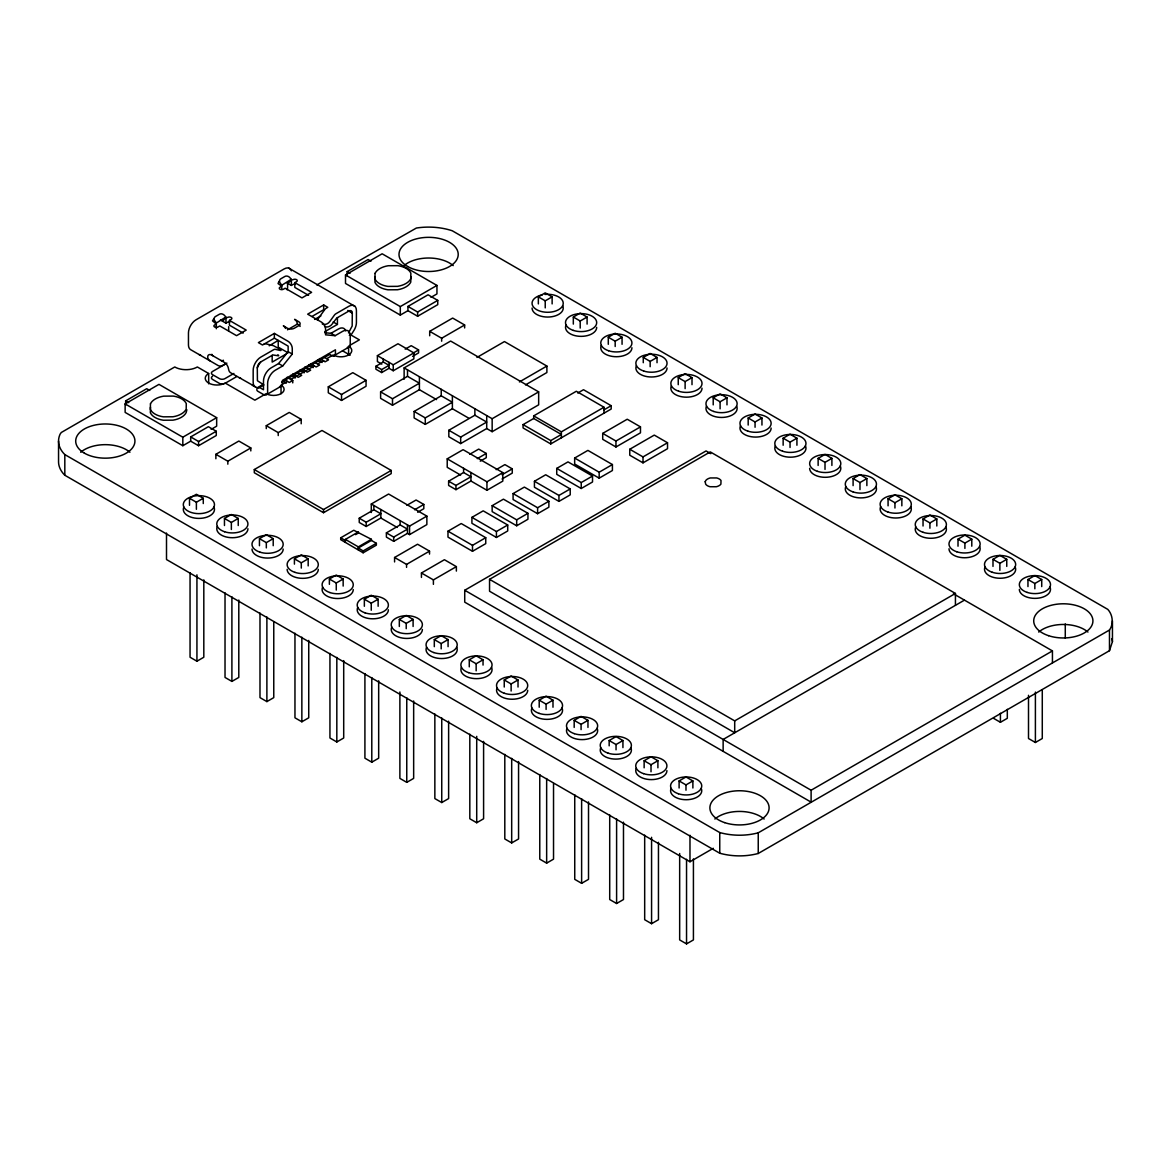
<?xml version="1.0" encoding="UTF-8"?>
<svg xmlns="http://www.w3.org/2000/svg" width="1171" height="1171" viewBox="0 0 1171 1171"><rect width="100%" height="100%" fill="white"/><g stroke="black" fill="none" stroke-linecap="round" stroke-linejoin="round"><path stroke-width="1.5" d="M166.502 533.054L166.502 559.548L689.982 861.768L713.315 848.302M689.982 861.768L689.982 835.274M1065.273 638.034L1065.273 623.909M316.814 284.963L416.364 228.038A47.308 27.314 0 0 1 452.269 230.775L1107.781 609.374C1112.86 614.819 1113.811 623.894 1109.479 630.027L758.237 832.815C745.722 836.123 732.241 835.977 719.755 832.566L64.815 454.582A46.767 27.006 0 0 1 60.145 434.09L61.287 432.494L174.757 366.977A15.984 9.236 0 0 0 197.372 366.977L208.672 373.505L208.672 383.839M1112.45 620.879L1112.45 641.547L1109.479 650.695L758.237 853.483C745.722 856.791 732.241 856.645 719.755 853.235L64.815 475.25A46.767 27.006 0 0 1 58.55 461.74L58.55 441.072M150.459 407.186L150.356 412.734A18.048 10.422 0 0 0 163.34 420.228L172.942 420.169A19.043 10.993 0 0 0 186.189 412.529L186.862 409.748M375.042 276.78L374.954 282.313A18.048 10.422 0 0 0 387.923 289.808L397.525 289.749A19.043 10.993 0 0 0 410.772 282.109L410.86 276.561M348.504 332.93L352.178 326.006L352.295 313.052A4.874 2.81 -60 0 0 348.856 311.062L336.736 318.058L332.096 324.133A5.84 4.699 -43 0 1 324.587 326.431M215.566 323.533L225.827 317.063L224.642 315.584A3.894 3.074 35.1 0 0 219.504 314.209L215.376 316.58A3.894 3.074 35.1 0 0 215.01 321.147L216.196 322.625M225.827 317.063L224.012 319.668A5.84 3.367 60 0 1 221.846 320.517M280.967 285.768L291.228 279.298L290.042 277.82A3.894 3.074 35.1 0 0 284.904 276.444L280.777 278.83A3.894 3.074 35.1 0 0 280.411 283.382L281.596 284.875M291.228 279.298L289.398 281.904A5.84 3.367 60 0 1 287.246 282.753M259.362 387.367L263.49 389.753L263.49 381.014A10.715 6.177 -60 0 1 271.057 367.899L278.596 363.552L288.139 351.681L292.267 354.066L282.723 365.938L275.2 370.285A10.715 6.177 -60 0 0 267.617 383.4L267.617 392.139A5.84 3.367 60 0 1 263.49 394.525L257.986 391.348A3.894 2.254 0 0 1 256.888 389.401M213.546 319.185L212.522 320.854L216.328 323.972L216.328 328.744M278.947 281.435L278.069 283.572L281.728 286.222L281.728 289.398M269.213 345.782L278.23 340.395L278.23 347.143L288.139 352.866L288.139 346.118L274.365 338.17L262.524 345.006L258.396 342.62L274.365 333.398L288.139 341.346A5.84 3.367 60 0 1 292.267 348.504L292.267 354.066M216.328 323.972L214.615 324.967A2.43 1.405 0 0 0 214.615 326.958A2.43 1.405 0 0 0 218.055 326.958L219.782 325.962L236.571 335.667L246.217 330.105L229.414 320.4L229.414 325.172L243.158 333.106M225.198 317.97L227.686 317.414A2.43 1.405 0 0 1 231.141 317.414A2.43 1.405 0 0 1 231.141 319.405L229.414 320.4M281.728 286.222L280.015 287.217A2.43 1.405 0 0 0 280.015 289.208A2.43 1.405 0 0 0 283.455 289.208L285.182 288.212L301.972 297.902L311.618 292.34L294.814 282.635L294.814 287.407L308.559 295.341M290.598 280.206L293.087 279.664A2.43 1.405 0 0 1 296.541 279.664A2.43 1.405 0 0 1 296.541 281.655L294.814 282.635M220.426 319.99L225.974 323.181L227.686 322.186A2.43 1.405 0 0 1 230.043 321.82M287.217 283.031L291.374 285.431L293.087 284.436A2.43 1.405 0 0 1 295.443 284.07M347.172 275.858L347.172 271.613L368.118 259.523L370.973 261.177M125.648 405.122L125.648 400.877L146.712 388.713L149.742 390.455M407.947 310.666L407.947 306.421L428.059 294.799L437.749 300.391L437.749 304.65L417.623 316.258L407.947 310.666L400.306 315.087L345.504 283.441L345.504 274.951L382.141 253.785L436.944 285.431L436.944 293.921L431.016 297.346M190.683 441.174L190.683 436.915L208.379 426.698L216.269 431.25L216.269 435.51L198.572 445.727L190.683 441.174L182.822 445.712L125.136 412.397L125.136 403.907L158.978 384.366L216.664 417.666L216.664 426.171L211.146 429.347M317.443 320.225A1.947 1.566 -43 0 1 317.839 319.156L324.66 309.715A3.894 2.254 -60 0 1 326.226 308.222L327.792 307.329L323.664 304.943L307.68 314.165L321.454 322.113A5.84 3.367 60 0 1 325.582 329.271L325.582 334.833L335.126 335.682L342.664 331.334A10.715 6.177 -60 0 1 350.231 335.696L350.231 344.45A5.84 3.367 60 0 1 347.377 347.333M225.974 363.727L212.551 371.47A3.894 2.254 0 0 0 212.551 374.661L219.431 378.628A3.894 2.254 0 0 0 224.934 378.628L233.893 373.461M287.481 329.798L297.361 324.104L298.737 324.894A4.874 2.81 0 0 1 300.098 326.446M312.042 316.419L323.664 309.715L323.664 304.943M209.814 360.741A10.715 6.177 -60 0 1 207.721 357.404L207.838 355.984A5.84 3.367 60 0 1 211.717 355.106L224.393 362.41A5.84 3.367 60 0 1 228.257 367.767L228.652 369.494A10.715 6.177 -60 0 0 230.731 372.817L258.074 388.304L263.914 384.937L257.415 380.721L257.298 367.899A13.715 7.919 -60 0 1 260.738 361.941L272.858 354.945L277.483 355.662A5.84 0.834 24.2 0 0 277.849 354.754M224.934 383.4L236.864 376.506M286.353 353.905L272.17 362.088L272.17 355.34M324.821 331.7L337.424 324.411L337.424 317.663M324.791 332.74L330.998 333.296L338.521 328.949A10.715 6.177 -60 0 1 345.723 330.837M256.961 387.967L262.802 384.586M345.504 274.951L400.306 306.582L436.944 285.431M125.136 403.907L182.822 437.207L216.664 417.666M281.684 382.112L329.446 354.55M266.168 393.661L254.868 400.175L225.198 383.049A11.681 6.748 0 0 1 208.672 383.049A11.681 6.748 0 0 1 208.672 373.505M287.349 381.424L281.04 385.069L281.04 393.676M290.51 379.594L314.209 365.923M317.37 364.093L323.694 360.448M326.841 358.619L333.164 354.974A10.905 6.294 0 0 0 348.592 354.974A10.905 6.294 0 0 0 348.592 346.074L348.592 354.681M350.129 345.182L359.365 339.853L350.158 334.54M266.827 394.495L281.64 385.947M333.72 355.867L349.441 346.792M292.75 382.888L292.75 380.502L289.31 382.478L285.095 380.048M407.947 306.421L417.623 312.013L437.749 300.391M190.683 436.915L198.572 441.482L216.269 431.25M381.79 364.137L377.399 361.59L377.399 355.647L397.994 343.747L413.861 352.91L413.861 358.853L393.251 370.753L389.035 368.309L381.673 372.554L375.906 369.231L375.906 366.26L383.268 362L389.035 365.337L381.673 369.582L375.906 366.26M328.29 386.825L352.808 372.671L366.055 380.326L366.055 386.269L341.537 400.423L328.29 392.783L328.29 386.825L341.537 394.481L366.055 380.326M215.874 458.754L215.874 454.304L238.84 441.043L250.814 447.951L250.814 450.923M266.271 428.659L266.271 425.688L289.237 412.426L301.196 419.335L301.196 423.785M429.698 335.784L429.698 331.334L452.665 318.073L464.638 324.982L464.638 327.939M405.195 349.148L411.211 345.679L418.574 349.924L418.574 352.91L412.573 356.379M412.573 353.408L418.574 349.924M377.399 355.647L393.251 364.796L413.861 352.91M215.874 454.304L227.833 461.213L250.814 447.951M266.271 425.688L278.23 432.597L301.196 419.335M429.698 331.334L441.657 338.243L464.638 324.982M404.127 379.243L404.127 367.899L450.645 341.054L538.66 391.875L538.66 404.829L492.157 431.689L486.712 428.557L460.671 443.589L448.83 436.754L448.83 430.269L474.87 415.237L486.712 422.072L460.671 437.105L448.83 430.269M189.497 505.316L189.497 498.26L196.391 494.279L203.271 498.26L203.271 503.559M538.353 303.918L538.353 296.849L545.232 292.867L552.127 296.849L552.127 303.918M380.604 391.875L407.508 376.345L419.408 383.21L392.505 398.74L380.604 391.875L380.604 398.345L392.505 405.225L419.408 389.694L436.549 399.589M189.497 498.26L196.391 502.227L203.271 498.26M538.353 296.849L545.232 300.83L552.127 296.849M254.297 469.556L321.981 430.474L391.202 470.449L391.202 473.626L323.518 512.708L254.297 472.747L254.297 469.556L323.518 509.531L391.202 470.449M476.948 357.433L504.452 341.566L546.886 366.069L546.886 372.539L525.501 384.893M224.466 525.516L224.466 518.446L231.36 514.479L238.24 518.446L238.24 525.516M573.322 324.104L573.322 317.034L580.201 313.067L587.095 317.034L587.095 324.104M414.124 411.46L441.233 395.813L452.387 402.253L425.278 417.901L414.124 411.46L414.124 417.945L425.278 424.385L452.387 408.738L468.868 418.252M224.466 518.446L231.36 522.427L238.24 518.446M573.322 317.034L580.201 321.015L587.095 317.034M519.397 381.936L546.886 366.069M259.45 545.701L259.45 538.645L266.329 534.664L273.209 538.645L273.209 545.701M608.291 344.303L608.291 337.233L615.185 333.252L622.064 337.233L622.064 344.303M259.45 538.645L266.329 542.612L273.209 538.645M608.291 337.233L615.185 341.2L622.064 337.233M404.127 367.899L492.157 418.72L538.66 391.875M460.627 475.075L447.22 467.331L447.22 458.842L463.087 449.679L502.813 472.616L502.813 481.12L486.946 490.268L470.932 481.018L455.958 489.668L448.625 485.438L448.625 481.193L463.599 472.542L470.932 476.773L455.958 485.423L448.625 481.193M371.295 512.517L371.295 504.013L388.596 494.03L426.859 516.118L426.859 524.608L409.557 534.605L407.464 533.39L393.705 541.339L386.386 537.108L386.386 532.864L400.145 524.915L407.464 529.146L393.705 537.079L386.386 532.864M577.771 393.032L583.509 389.723L611.189 405.693L611.189 409.03L550.751 443.926L523.071 427.957L523.071 424.619L550.751 440.589L561.363 434.456L533.683 418.486L533.683 415.881L576.322 391.26L604.002 407.23L604.002 413.187M469.703 454.289L478.705 449.093L486.272 453.455L486.272 457.7L480.271 461.169M359.234 518.211L373.871 509.751L380.838 513.776L366.201 522.237L359.234 518.211L359.234 522.456L366.201 526.482L380.838 518.021L397.174 527.448M523.071 424.619L533.683 418.486M294.419 564.129L294.419 558.83L301.298 554.849L308.178 558.83L308.178 565.9M643.274 362.717L643.274 357.418L650.154 353.452L657.033 357.418L657.033 362.717M477.27 458.651L486.272 453.455M363.142 552.785L340.702 539.67L340.702 537.811L353.788 530.258L371.412 539.319L371.412 540.431L358.326 547.984L363.142 550.926L363.142 552.785L376.359 545.159L376.359 543.3L371.412 540.431M294.419 558.83L301.298 562.797L308.178 558.83M643.274 357.418L650.154 361.4L657.033 357.418M345.386 542.378L345.386 539.407L358.458 531.854M355.56 534.635L358.458 532.966M406.893 505.301L416.086 500.002L423.814 504.452L423.814 508.712L417.681 512.239M414.622 509.766L423.814 504.452M345.386 539.407L358.326 546.872L371.412 539.319M533.683 415.881L561.363 431.85L604.002 407.23M496.153 469.659L504.906 464.609L512.269 468.854L512.269 473.099L502.052 478.998M604.002 409.835L611.189 405.693M363.142 550.926L376.359 543.3M371.295 504.013L409.557 526.101L426.859 516.118M447.22 458.842L486.946 481.779L502.813 472.616M502.052 474.738L512.269 468.854M329.388 584.314L329.388 579.016L336.267 575.049L343.162 579.016L343.162 586.086M678.243 384.674L678.243 377.618L685.123 373.637L692.002 377.618L692.002 384.674M190.053 572.648L190.053 657.238L196.933 661.22L203.813 657.238L203.813 579.85M329.388 579.016L336.267 582.997L343.162 579.016M678.243 377.618L685.123 381.585L692.002 377.618M602.714 433.387L627.232 419.233L640.478 426.873L640.478 432.831L615.961 446.985L602.714 439.33L602.714 433.387L615.961 441.028L640.478 426.873M394.583 561.934L394.583 557.484L417.564 544.222L429.523 551.131L429.523 554.103M447.981 531.18L461.228 523.539L485.745 537.694L485.745 543.637L472.499 551.278L447.981 537.123L447.981 531.18L472.499 545.335L485.745 537.694M471.913 517.362L483.199 510.849L507.716 525.003L507.716 530.961L496.431 537.46L471.913 523.305L471.913 517.362L496.431 531.517L507.716 525.003M492.157 505.682L503.428 499.168L527.945 513.322L527.945 519.265L516.674 525.779L492.157 511.625L492.157 505.682L516.674 519.836L527.945 513.322M513.088 493.591L524.359 487.092L548.877 501.247L548.877 507.189L537.606 513.703L513.088 499.549L513.088 493.591L537.606 507.746L548.877 501.247M534.43 481.281L545.701 474.767L570.218 488.922L570.218 494.865L558.948 501.378L534.43 487.224L534.43 481.281L558.948 495.435L570.218 488.922M556.737 468.4L568.008 461.886L592.526 476.041L592.526 481.984L581.24 488.497L556.737 474.343L556.737 468.4L581.24 482.554L592.526 476.041M574.654 458.051L587.901 450.396L612.418 464.55L612.418 470.508L599.171 478.149L574.654 463.994L574.654 458.051L599.171 472.206L612.418 464.55M394.583 557.484L406.557 564.393L429.523 551.131M364.357 606.271L364.357 599.215L371.251 595.234L378.131 599.215L378.131 606.271M713.212 404.873L713.212 397.803L720.092 393.822L726.986 397.803L726.986 404.873M629.764 449.254L654.282 435.1L667.529 442.755L667.529 448.698L643.011 462.852L629.764 455.212L629.764 449.254L643.011 456.91L667.529 442.755M225.022 592.833L225.022 677.438L231.902 681.405L238.796 677.438L238.796 600.035M421.443 577.435L421.443 572.985L444.409 559.723L456.368 566.632L456.368 571.082M364.357 599.215L371.251 603.182L378.131 599.215M713.212 397.803L720.092 401.77L726.986 397.803M421.443 572.985L433.402 579.894L456.368 566.632M399.326 626.47L399.326 619.4L406.22 615.434L413.1 619.4L413.1 626.47M748.181 425.058L748.181 417.988L755.061 414.022L761.955 417.988L761.955 425.058M259.991 613.033L259.991 697.623L266.886 701.605L273.765 697.623L273.765 622.035M399.326 619.4L406.22 623.382L413.1 619.4M748.181 417.988L755.061 421.97L761.955 417.988M464.726 590.257L811.108 790.235L811.108 802.135L464.726 602.157L464.726 590.257L706.054 450.937L710.782 453.66M489.551 579.338L734.7 720.882L734.7 732.768L489.551 591.238L489.551 579.338L710.27 451.904L955.434 593.448L955.434 605.334M434.309 646.655L434.309 639.586L441.189 635.619L448.069 639.586L448.069 646.655M783.15 445.243L783.15 438.188L790.044 434.207L796.924 438.188L796.924 445.243M294.96 633.218L294.96 717.808L301.855 721.79L308.734 717.808L308.734 640.42M434.309 639.586L441.189 643.567L448.069 639.586M783.15 438.188L790.044 442.155L796.924 438.188M469.278 666.855L469.278 659.785L476.158 655.804L483.038 659.785L483.038 665.084M818.134 465.443L818.134 458.373L825.013 454.407L831.893 458.373L831.893 465.443M329.944 653.418L329.944 738.008L336.824 741.975L343.703 738.008L343.703 660.605M469.278 659.785L476.158 663.752L483.038 659.785M818.134 458.373L825.013 462.355L831.893 458.373M504.247 687.04L504.247 679.97L511.127 676.004L518.021 679.97L518.021 687.04M853.103 485.628L853.103 478.573L859.982 474.592L866.862 478.573L866.862 485.628M364.913 673.603L364.913 758.193L371.793 762.175L378.672 758.193L378.672 680.805M504.247 679.97L511.127 683.952L518.021 679.97M853.103 478.573L859.982 482.54L866.862 478.573M539.216 707.225L539.216 700.17L546.096 696.189L552.99 700.17L552.99 707.225M888.072 505.828L888.072 498.758L894.951 494.777L901.846 498.758L901.846 505.828M399.882 691.988L399.882 778.393L406.761 782.36L413.656 778.393L413.656 700.99M539.216 700.17L546.096 704.137L552.99 700.17M888.072 498.758L894.951 502.725L901.846 498.758M574.185 727.425L574.185 720.355L581.079 716.374L587.959 720.355L587.959 727.425M923.041 526.013L923.041 518.943L929.92 514.977L936.815 518.943L936.815 526.013M434.851 713.988L434.851 798.578L441.745 802.545L448.625 798.578L448.625 721.19M574.185 720.355L581.079 724.337L587.959 720.355M923.041 518.943L929.92 522.925L936.815 518.943M609.169 745.839L609.169 740.54L616.048 736.574L622.928 740.54L622.928 747.61M958.01 546.198L958.01 539.143L964.904 535.162L971.784 539.143L971.784 546.198M469.82 734.173L469.82 818.763L476.714 822.745L483.594 818.763L483.594 741.375M609.169 740.54L616.048 744.522L622.928 740.54M958.01 539.143L964.904 543.11L971.784 539.143M644.138 767.81L644.138 760.74L651.017 756.759L657.897 760.74L657.897 767.81M992.993 566.398L992.993 559.328L999.873 555.361L1006.753 559.328L1006.753 566.398M504.803 754.373L504.803 838.963L511.683 842.93L518.563 838.963L518.563 761.56M644.138 760.74L651.017 764.707L657.897 760.74M992.993 559.328L999.873 563.31L1006.753 559.328M734.7 720.882L955.434 593.448M964.465 600.123L723.136 739.457L723.136 751.343M679.107 787.995L679.107 780.925L685.986 776.958L692.881 780.925L692.881 787.995M1027.962 586.583L1027.962 579.513L1034.842 575.547L1041.722 579.513L1041.722 586.583M539.772 774.558L539.772 859.148L546.652 863.129L553.532 859.148L553.532 783.56M679.107 780.925L685.986 784.907L692.881 780.925M1027.962 579.513L1034.842 583.495L1041.722 579.513M574.741 794.743L574.741 879.348L581.621 883.315L588.515 879.348L588.515 801.945M811.108 790.235L1052.436 650.915L1052.436 662.801M609.71 814.943L609.71 899.533L616.605 903.5L623.484 899.533L623.484 822.144M644.679 835.128L644.679 919.718L651.574 923.699L658.453 919.718L658.453 842.33M993.535 718.321L1000.415 722.287L1007.309 718.321L1007.309 709.319M679.663 853.527L679.663 939.918L686.543 943.885L693.422 939.918L693.422 858.914M1028.504 695.311L1028.504 738.506L1035.398 742.487L1042.278 738.506L1042.278 689.909M314.648 319.42L320.869 315.95M349.324 335.36L351.681 334.013L354.213 329.988A10.715 6.177 -60 0 0 356.423 322.537L356.423 310.666A10.715 6.177 -60 0 0 348.856 306.29L335.872 313.784A3.894 2.254 -60 0 0 334.291 315.277L329.739 321.586A5.84 4.699 -43 0 1 322.215 323.899M953.428 593.756L1052.436 650.915M347.172 271.613L350.041 273.267M288.593 268.027L354.974 306.363M347.787 310.447L352.295 313.052A13.715 7.919 -60 0 0 348.856 311.062M333.179 321.966L337.424 324.411M330.998 333.296L335.126 335.682M342.503 350.788L350.158 355.208M328.553 353.788L331.305 355.384A5.84 3.367 60 0 0 335.433 352.998L335.433 349.807L282.416 380.414L282.416 383.59A5.84 3.367 60 0 1 279.562 386.489M324.323 357.389L328.553 359.834L325.099 361.81L319.478 358.575M317.634 359.892L322.113 362.483M315.38 362.556L319.595 365.001L316.155 366.977L310.535 363.742M308.69 365.059L313.169 367.65M305.031 366.918L310.652 370.168L307.212 372.144L302.982 369.714M299.732 370.226L304.211 372.817M297.478 372.89L301.694 375.335L298.254 377.311L292.633 374.076M278.596 363.552L282.723 365.938M290.789 375.393L295.268 377.984M287.129 377.252L292.75 380.502M283.338 381.424L286.324 383.151M125.648 400.877L128.678 402.619M340.702 537.811L345.386 540.519M211.863 354.286L212.024 354.915A4.874 2.81 -60 0 0 212.727 355.677M1111.777 638.619L1112.45 641.547M1109.479 630.027L1109.479 650.695M1035.398 692.09L1035.398 742.487M1034.842 583.495L1034.842 588.793M1000.415 713.285L1000.415 722.287M999.873 563.31L999.873 570.365M964.904 543.11L964.904 548.409M929.92 522.925L929.92 528.223M894.951 502.725L894.951 508.024M859.982 482.54L859.982 489.61M825.013 462.355L825.013 469.41M790.044 442.155L790.044 447.454M758.237 832.815L758.237 853.483M755.061 421.97L755.061 427.269M720.092 401.77L720.092 408.84M719.755 832.566L719.755 853.235M686.543 859.294L686.543 943.885M685.986 784.907L685.986 790.205M685.123 381.585L685.123 388.655M651.574 837.309L651.574 923.699M651.017 764.707L651.017 771.777M650.154 361.4L650.154 366.699M643.011 456.91L643.011 462.852M616.605 818.91L616.605 903.5M615.961 441.028L615.961 446.985M616.048 744.522L616.048 749.821M615.185 341.2L615.185 346.499M599.171 472.206L599.171 478.149M581.621 798.724L581.621 883.315M581.24 482.554L581.24 488.497M581.079 724.337L581.079 729.635M580.201 321.015L580.201 328.085M561.363 431.85L561.363 437.793M558.948 495.435L558.948 501.378M550.751 440.589L550.751 443.926M546.652 778.539L546.652 863.129M546.096 704.137L546.096 709.436M545.232 300.83L545.232 307.885M537.606 507.746L537.606 513.703M516.674 519.836L516.674 525.779M511.683 758.34L511.683 842.93M511.127 683.952L511.127 691.022M496.431 531.517L496.431 537.46M492.157 418.72L492.157 431.689M486.946 481.779L486.946 490.268M486.712 415.588L486.712 428.557M476.714 736.354L476.714 822.745M476.158 663.752L476.158 670.822M474.87 408.752L474.87 415.237M472.499 545.335L472.499 551.278M470.932 472.528L470.932 481.018M463.599 468.298L463.599 472.542M460.671 437.105L460.671 443.589M455.958 485.423L455.958 489.668M452.387 395.769L452.387 408.738M441.745 717.955L441.745 802.545M441.657 338.243L441.657 341.2M441.233 389.328L441.233 395.813M441.189 643.567L441.189 648.866M433.402 579.894L433.402 584.344M425.278 417.901L425.278 424.385M419.408 376.725L419.408 389.694M417.623 312.013L417.623 316.258M409.557 526.101L409.557 534.605M407.508 369.86L407.508 376.345M407.464 524.901L407.464 533.39M406.761 697.77L406.761 782.36M406.557 564.393L406.557 567.364M406.22 623.382L406.22 628.681M400.306 306.582L400.306 315.087M400.145 520.671L400.145 524.915M393.705 537.079L393.705 541.339M393.251 364.796L393.251 370.753M392.505 398.74L392.505 405.225M389.035 362.366L389.035 368.309M383.268 359.029L383.268 362M381.673 369.582L381.673 372.554M380.838 509.531L380.838 518.021M373.871 505.506L373.871 509.751M371.793 677.585L371.793 762.175M371.251 603.182L371.251 610.252M366.201 522.237L366.201 526.482M358.326 546.872L358.326 549.843M341.537 394.481L341.537 400.423M336.824 657.385L336.824 741.975M336.267 582.997L336.267 590.067M323.518 509.531L323.518 512.708M301.855 637.2L301.855 721.79M301.298 562.797L301.298 568.096M291.374 280.659L291.374 285.431M287.583 282.811L287.583 287.554A4.874 2.81 -60 0 1 287.129 289.808M278.23 432.597L278.23 435.568M274.365 333.398L274.365 338.17M266.886 617L266.886 701.605M266.329 542.612L266.329 547.911M231.902 596.815L231.902 681.405M231.36 522.427L231.36 529.482M228.667 326.694L228.667 330.573M227.833 461.213L227.833 464.184M225.974 318.41L225.974 323.181M198.572 441.482L198.572 445.727M196.933 574.829L196.933 661.22M196.391 502.227L196.391 509.297M182.822 437.207L182.822 445.712M64.815 454.582L64.815 475.25M282.709 386.328A10.51 6.075 0 0 1 281.04 393.661A10.51 6.075 0 0 1 268.349 394.627M80.711 452.255A29.597 17.082 0 0 1 129.937 452.255M403.995 265.612A29.597 17.082 0 0 1 453.221 265.612M1038.721 632.062A29.597 17.082 0 0 1 1087.947 632.062M714.881 819.027A29.597 17.082 0 0 1 764.107 819.027M257.298 367.899A4.874 2.81 -60 0 1 260.738 361.941M223.471 360.244A4.874 2.81 -60 0 1 221.041 360.478M285.548 328.436A3.894 2.254 60 0 0 283.323 325.845L287.451 328.231A4.874 2.81 0 0 0 294.331 328.231L298.737 325.684A4.874 2.81 0 0 0 298.737 321.718L294.609 319.332A3.894 2.254 60 0 1 297.361 324.104M264.09 344.098A3.894 2.254 -60 0 1 265.656 343.762L273.399 345.65L279.108 348.782A5.84 0.834 24.2 0 1 279.854 350.392L275.302 349.339A3.894 2.254 -60 0 0 273.721 349.675L260.738 357.17A10.715 6.177 -60 0 0 253.17 370.285L253.17 382.156A10.715 6.177 -60 0 0 255.38 387.045M226.911 363.142A2.928 1.683 0 0 0 226.179 363.449L223.471 365.001A10.715 6.177 -60 0 1 218.113 365.542L190.668 349.69A10.715 6.177 -60 0 1 188.458 344.786L188.458 332.915A10.715 6.177 -60 0 1 196.025 319.8L284.143 268.935A10.715 6.177 -60 0 1 291.345 270.808M223.954 383.81A3.894 2.254 0 0 1 219.431 383.4L212.551 379.419A3.894 2.254 0 0 1 212.551 376.242M200.548 354.974A10.715 6.177 -60 0 1 198.982 354.491M240.611 378.101A10.715 6.177 -60 0 1 239.045 377.618M253.975 385.815A10.715 6.177 -60 0 1 252.394 385.332M1049.963 587.052A15.574 8.987 0 0 1 1036.95 598.293A15.574 8.987 0 0 1 1019.341 589.379M1015.14 566.94A15.574 8.987 0 0 1 1000.093 578.254A15.574 8.987 0 0 1 985.045 566.94M979.615 546.433A15.574 8.987 0 0 1 966.602 557.674A15.574 8.987 0 0 1 948.993 548.76M945.875 526.95A15.574 8.987 0 0 1 930.828 538.279A15.574 8.987 0 0 1 915.781 526.95M910.775 506.677A15.574 8.987 0 0 1 895.727 518.006A15.574 8.987 0 0 1 880.68 506.677M875.937 486.565A15.574 8.987 0 0 1 860.89 497.895A15.574 8.987 0 0 1 845.843 486.565M840.28 465.985A15.574 8.987 0 0 1 827.268 477.226A15.574 8.987 0 0 1 809.644 468.312M805.443 445.873A15.574 8.987 0 0 1 790.396 457.188A15.574 8.987 0 0 1 775.348 445.873M771.133 428.088A15.574 8.987 0 0 1 753.524 437.003A15.574 8.987 0 0 1 740.511 425.761M736.603 406.132A15.574 8.987 0 0 1 721.556 417.447A15.574 8.987 0 0 1 706.508 406.132M702.015 388.187A15.574 8.987 0 0 1 684.406 397.101A15.574 8.987 0 0 1 671.393 385.859M667.046 367.987A15.574 8.987 0 0 1 649.437 376.916A15.574 8.987 0 0 1 636.424 365.659M631.93 347.728A15.574 8.987 0 0 1 614.321 356.643A15.574 8.987 0 0 1 601.309 345.401M596.683 327.368A15.574 8.987 0 0 1 579.074 336.282A15.574 8.987 0 0 1 566.061 325.04M562.695 305.733A15.574 8.987 0 0 1 549.682 316.975A15.574 8.987 0 0 1 532.073 308.061M544.954 294.433A15.574 8.987 0 0 1 562.578 305.865A15.574 8.987 0 0 1 536.962 309.832A15.574 8.987 0 0 1 542.334 294.829M701.209 788.405A15.574 8.987 0 0 1 686.162 799.72A15.574 8.987 0 0 1 671.115 788.405M666.914 770.62A15.574 8.987 0 0 1 649.305 779.535A15.574 8.987 0 0 1 636.292 768.293M630.862 747.786A15.574 8.987 0 0 1 615.814 759.101A15.574 8.987 0 0 1 600.767 747.786M597.122 728.303A15.574 8.987 0 0 1 582.075 739.618A15.574 8.987 0 0 1 567.027 728.303M562.007 708.031A15.574 8.987 0 0 1 546.974 719.36A15.574 8.987 0 0 1 531.927 708.031M527.711 690.246A15.574 8.987 0 0 1 510.102 699.16A15.574 8.987 0 0 1 497.09 687.919M491.513 667.338A15.574 8.987 0 0 1 476.465 678.653A15.574 8.987 0 0 1 461.433 667.338M456.69 647.226A15.574 8.987 0 0 1 441.643 658.541A15.574 8.987 0 0 1 426.595 647.226M422.38 629.442A15.574 8.987 0 0 1 404.771 638.356A15.574 8.987 0 0 1 391.758 627.114M388.377 609.798A15.574 8.987 0 0 1 370.768 618.727A15.574 8.987 0 0 1 357.755 607.471M353.261 589.54A15.574 8.987 0 0 1 335.653 598.454A15.574 8.987 0 0 1 322.64 587.213M318.292 569.34A15.574 8.987 0 0 1 302.718 578.342A15.574 8.987 0 0 1 287.144 569.34M283.177 549.067A15.574 8.987 0 0 1 267.603 558.069A15.574 8.987 0 0 1 252.028 549.067M247.93 528.721A15.574 8.987 0 0 1 230.321 537.635A15.574 8.987 0 0 1 217.308 526.394M213.942 507.087A15.574 8.987 0 0 1 198.894 518.402A15.574 8.987 0 0 1 183.847 507.087M194.869 495.948A15.574 8.987 0 0 1 214.059 506.706A15.574 8.987 0 0 1 188.546 511.361A15.574 8.987 0 0 1 193.581 496.182M705.191 481.72L705.674 484.165A8.007 4.625 0 0 0 710.036 486.726L716.345 486.726A8.475 4.889 0 0 0 720.897 484.15L721.014 480.52A8.007 4.625 0 0 0 716.652 477.944L710.343 477.944A8.475 4.889 0 0 0 705.791 480.52L705.191 481.72M150.459 403.79L150.356 409.338A18.048 10.422 0 0 0 163.34 416.832L172.942 416.774A19.043 10.993 0 0 0 186.189 409.118L186.277 403.585A18.048 10.422 0 0 0 173.308 396.091L163.706 396.149A19.043 10.993 0 0 0 150.459 403.79M375.042 273.37L374.954 278.918A18.048 10.422 0 0 0 387.923 286.412L397.525 286.353A19.043 10.993 0 0 0 410.772 278.713L410.86 273.165A18.048 10.422 0 0 0 397.891 265.671L388.289 265.729A19.043 10.993 0 0 0 375.042 273.37M84.4 453.162A29.597 17.082 0 0 0 133.918 445.492A29.597 17.082 0 0 0 97.661 424.561A29.597 17.082 0 0 0 84.4 453.162M407.684 266.505A29.597 17.082 0 0 0 457.202 258.85A29.597 17.082 0 0 0 420.945 237.918A29.597 17.082 0 0 0 407.684 266.505M1048.528 635.677A29.597 17.082 0 0 0 1092.924 620.879A29.597 17.082 0 0 0 1048.528 606.08A29.597 17.082 0 0 0 1048.528 635.677M724.703 822.642A29.597 17.082 0 0 0 769.098 807.844A29.597 17.082 0 0 0 724.703 793.045A29.597 17.082 0 0 0 724.703 822.642M1027.128 592.394A15.574 8.987 0 0 0 1050.504 584.607A15.574 8.987 0 0 0 1027.128 576.82A15.574 8.987 0 0 0 1027.128 592.394M992.291 572.282A15.574 8.987 0 0 0 1015.667 564.495A15.574 8.987 0 0 0 992.291 556.708A15.574 8.987 0 0 0 992.291 572.282M956.78 551.775A15.574 8.987 0 0 0 980.142 543.988A15.574 8.987 0 0 0 956.78 536.201A15.574 8.987 0 0 0 956.78 551.775M923.041 532.293A15.574 8.987 0 0 0 946.402 524.506A15.574 8.987 0 0 0 923.041 516.718A15.574 8.987 0 0 0 923.041 532.293M887.94 512.034A15.574 8.987 0 0 0 911.301 504.247A15.574 8.987 0 0 0 887.94 496.445A15.574 8.987 0 0 0 887.94 512.034M853.103 491.922A15.574 8.987 0 0 0 876.464 484.135A15.574 8.987 0 0 0 853.103 476.334A15.574 8.987 0 0 0 853.103 491.922M817.446 471.328A15.574 8.987 0 0 0 840.807 463.54A15.574 8.987 0 0 0 817.446 455.753A15.574 8.987 0 0 0 817.446 471.328M782.609 451.216A15.574 8.987 0 0 0 805.97 443.428A15.574 8.987 0 0 0 782.609 435.641A15.574 8.987 0 0 0 782.609 451.216M747.771 431.104A15.574 8.987 0 0 0 771.133 423.317A15.574 8.987 0 0 0 747.771 415.529A15.574 8.987 0 0 0 747.771 431.104M713.768 411.475A15.574 8.987 0 0 0 737.13 403.688A15.574 8.987 0 0 0 713.768 395.9A15.574 8.987 0 0 0 713.768 411.475M678.653 391.202A15.574 8.987 0 0 0 702.015 383.415A15.574 8.987 0 0 0 678.653 375.628A15.574 8.987 0 0 0 678.653 391.202M643.684 371.017A15.574 8.987 0 0 0 667.046 363.23A15.574 8.987 0 0 0 643.684 355.428A15.574 8.987 0 0 0 643.684 371.017M608.569 350.744A15.574 8.987 0 0 0 631.93 342.957A15.574 8.987 0 0 0 608.569 335.169A15.574 8.987 0 0 0 608.569 350.744M573.322 330.398A15.574 8.987 0 0 0 596.683 322.596A15.574 8.987 0 0 0 573.322 314.809A15.574 8.987 0 0 0 573.322 330.398M678.375 793.748A15.574 8.987 0 0 0 701.736 785.961A15.574 8.987 0 0 0 678.375 778.173A15.574 8.987 0 0 0 678.375 793.748M643.538 773.636A15.574 8.987 0 0 0 666.914 765.849A15.574 8.987 0 0 0 643.538 758.061A15.574 8.987 0 0 0 643.538 773.636M608.027 753.129A15.574 8.987 0 0 0 631.389 745.341A15.574 8.987 0 0 0 608.027 737.554A15.574 8.987 0 0 0 608.027 753.129M574.288 733.646A15.574 8.987 0 0 0 597.649 725.859A15.574 8.987 0 0 0 574.288 718.072A15.574 8.987 0 0 0 574.288 733.646M539.172 713.388A15.574 8.987 0 0 0 562.548 705.586A15.574 8.987 0 0 0 539.172 697.799A15.574 8.987 0 0 0 539.172 713.388M504.35 693.276A15.574 8.987 0 0 0 527.711 685.474A15.574 8.987 0 0 0 504.35 677.687A15.574 8.987 0 0 0 504.35 693.276M468.678 672.681A15.574 8.987 0 0 0 492.054 664.894A15.574 8.987 0 0 0 468.678 657.107A15.574 8.987 0 0 0 468.678 672.681M433.856 652.569A15.574 8.987 0 0 0 457.217 644.782A15.574 8.987 0 0 0 433.856 636.995A15.574 8.987 0 0 0 433.856 652.569M399.018 632.457A15.574 8.987 0 0 0 422.38 624.67A15.574 8.987 0 0 0 399.018 616.883A15.574 8.987 0 0 0 399.018 632.457M365.001 612.828A15.574 8.987 0 0 0 388.377 605.041A15.574 8.987 0 0 0 365.001 597.254A15.574 8.987 0 0 0 365.001 612.828M329.9 592.555A15.574 8.987 0 0 0 353.261 584.768A15.574 8.987 0 0 0 329.9 576.981A15.574 8.987 0 0 0 329.9 592.555M294.931 572.356A15.574 8.987 0 0 0 318.292 564.568A15.574 8.987 0 0 0 294.931 556.781A15.574 8.987 0 0 0 294.931 572.356M259.816 552.097A15.574 8.987 0 0 0 283.177 544.31A15.574 8.987 0 0 0 259.816 536.508A15.574 8.987 0 0 0 259.816 552.097M224.569 531.736A15.574 8.987 0 0 0 247.93 523.949A15.574 8.987 0 0 0 224.569 516.162A15.574 8.987 0 0 0 224.569 531.736"/></g></svg>
